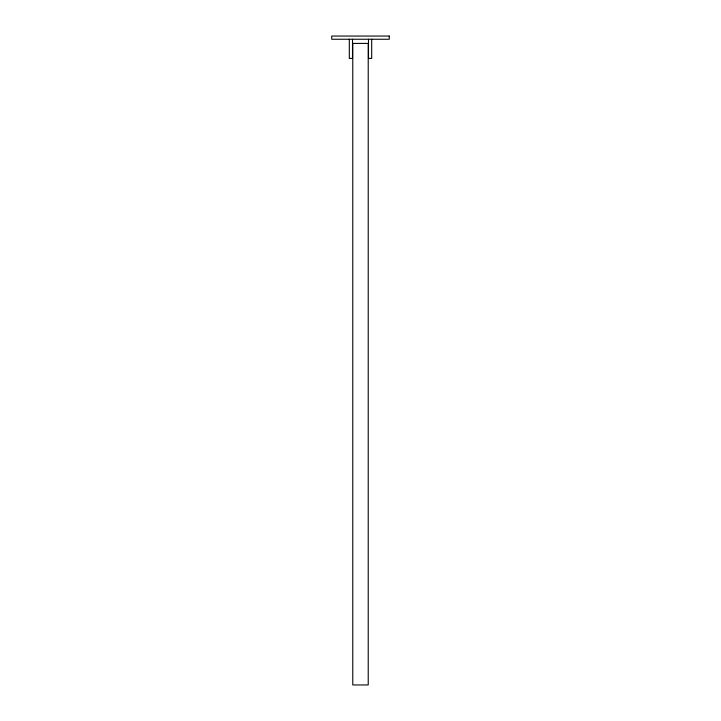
<?xml version="1.0" encoding="UTF-8"?>
<svg xmlns="http://www.w3.org/2000/svg" width="721" height="721" viewBox="0 0 721 721"><rect width="100%" height="100%" fill="white"/><g stroke="black" fill="none" stroke-linecap="round" stroke-linejoin="round"><path stroke-width="1.08" d="M371.685 39.249L371.685 58.428L368.494 58.428L368.494 39.249M352.506 39.249L352.506 58.428L349.315 58.428L349.315 39.249M389.268 36.05L331.732 36.05L331.732 39.249L389.268 39.249L389.268 36.05M368.224 43.404L352.776 43.404L352.776 684.95L368.224 684.95L368.224 43.404"/></g></svg>
